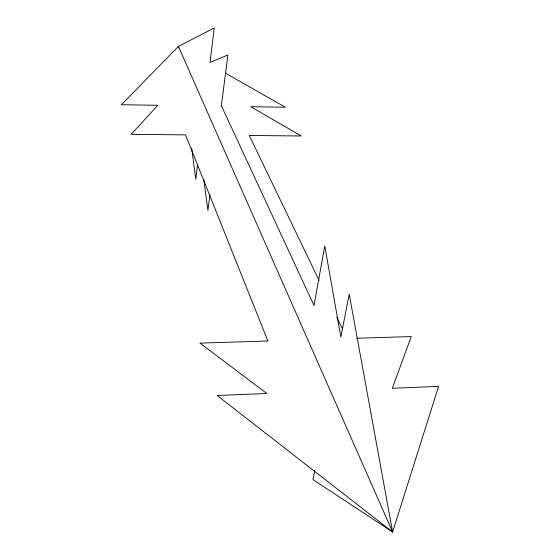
<?xml version="1.0" encoding="UTF-8"?>
<svg xmlns="http://www.w3.org/2000/svg" width="560" height="560" viewBox="0 0 560 560"><rect width="100%" height="100%" fill="white"/><g stroke="black" fill="none" stroke-linecap="round" stroke-linejoin="round"><path stroke-width="0.84" d="M197.568 164.619L195.776 179.368L191.716 148.281M209.895 194.943L207.907 210.441L203.742 179.291M314.846 470.253L313.012 479.64L392.602 532L438.592 386.365L392.301 388.276L411.257 336.567L356.65 338.254M225.463 73.136L285.397 107.233L250.775 106.701L301.175 135.975L249.256 135.478L319.046 280.308M392.602 532L217.203 395.514L266.819 393.463L199.941 343.112L267.904 341.005L185.514 134.869L131.166 134.344L157.815 105.287L121.408 104.727L178.416 46.375L214.221 28L210.035 62.37L227.899 54.971L221.375 105.7L314.013 305.494L324.765 245.98L340.844 337.064L349.216 294.182L392.602 532L178.416 46.375L178.647 48.104M336.875 317.296L342.566 329.105"/></g></svg>
